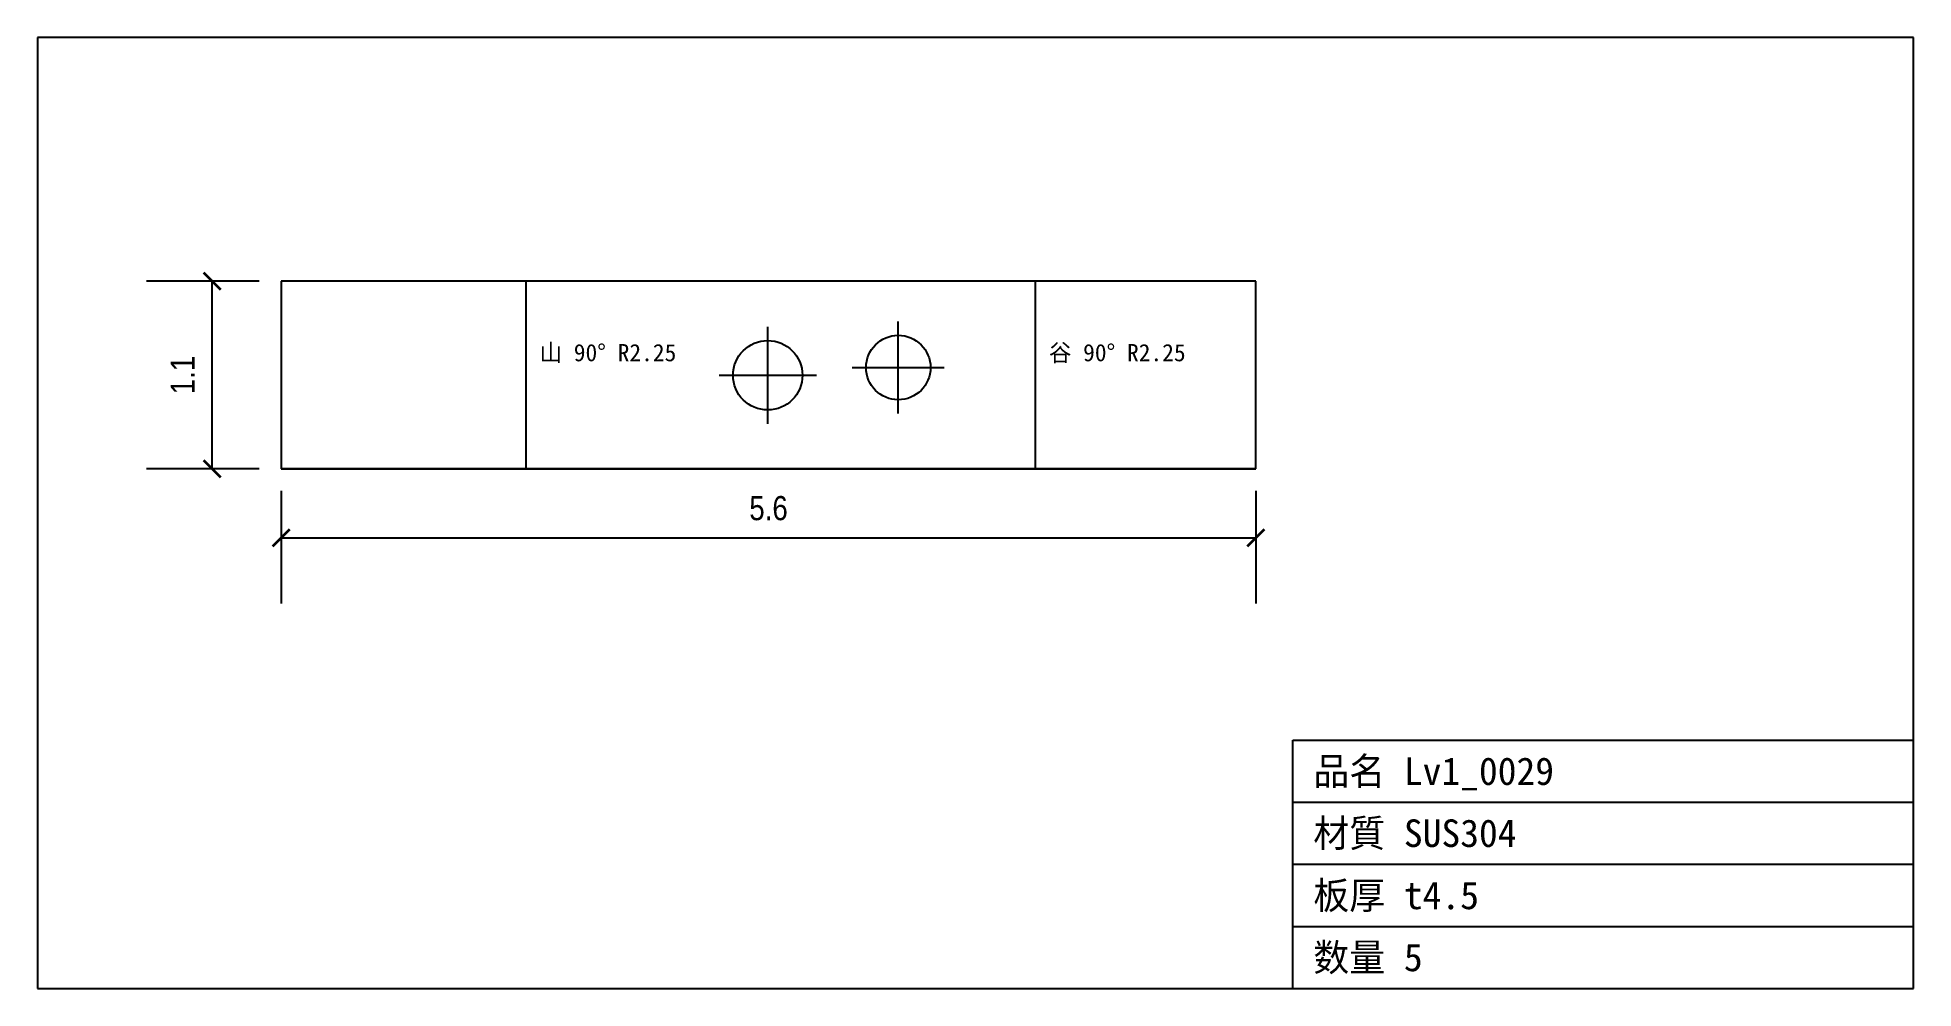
# Model space of a CAD drawing. Header units: inches. Extents: x -1.4 to 9.3, y -3 to 2.5.
import ezdxf

# ---------------------------------------------------------------- set-up
doc = ezdxf.new("R2010")
doc.units = ezdxf.units.IN
doc.linetypes.add('CENTER', pattern=[5.08, 3.175, -0.635, 0.635, -0.635])
doc.linetypes.add('PHANTOM', pattern=[6.35, 3.175, -0.635, 0.635, -0.635, 0.635, -0.635])
for name, color, linetype in [('11', 7, 'Continuous'), ('14', 7, 'Continuous'), ('17', 7, 'Continuous'), ('2', 7, 'Continuous'), ('3', 7, 'Continuous'), ('9', 7, 'Continuous')]:
    doc.layers.add(name, color=color, linetype=linetype)
doc.styles.add('OpenSansCondensed-Light', font='OpenSansCondensed-Light.ttf')
doc.dimstyles.new('EZDXF', dxfattribs={"dimtxt": 0.25, "dimasz": 0.175, "dimexe": 0.375, "dimexo": 0.125, "dimgap": 0.1, "dimtad": 1, "dimlfac": 100, "dimzin": 12, "dimdsep": 46, "dimtxsty": 'OpenSansCondensed-Light', "dimblk": 'ARCHTICK', "dimcen": 2.5, "dimazin": 3, "dimtfac": 0.5, "dimtmove": 2, "dimatfit": 3})

# ---------------------------------------------------------------- blocks, each defined once
blk = doc.blocks.new('_ARCHTICK')
at = {"color": 0, "linetype": 'BYBLOCK', "const_width": 0.15}
blk.add_lwpolyline([(-0.5, -0.5), (0.5, 0.5)], dxfattribs=at)

msp = doc.modelspace()

# ---------------------------------------------------------------- linework, layer by layer
at = {"layer": '14', "color": 1, "linetype": 'CENTER'}
for p, q in [((2.777, 0.257), (2.777, 0.811)), ((3.522, 0.315), (3.522, 0.84)), ((3.259, 0.578), (3.784, 0.578)), ((2.5, 0.534), (3.055, 0.534))]:
    msp.add_line(p, q, dxfattribs=at)
at = {"layer": '17', "color": 3, "linetype": 'PHANTOM'}
for p, q in [((1.396, 1.071), (1.396, 0)), ((4.303, 1.071), (4.303, 0))]:
    msp.add_line(p, q, dxfattribs=at)
at = {"layer": '2', "color": 7, "linetype": 'CONTINUOUS'}
for p, q in [((0, 1.071), (0, 0.486)), ((5.563, 1.071), (0, 1.071)), ((5.563, 0), (5.563, 1.071)), ((0, 0.486), (0, 0.233)), ((0, 0.233), (0, 0)), ((0, 0), (5.563, 0)), ((5.563, 0), (0, 0))]:
    msp.add_line(p, q, dxfattribs=at)
for centre, radius in [((3.522, 0.578), 0.184), ((2.777, 0.534), 0.198), ((2.777, 0.534), 0.198)]:
    msp.add_circle(centre, radius, dxfattribs=at)
at = {"layer": '3', "color": 7, "linetype": 'CONTINUOUS'}
for p, q in [((9.316, 2.462), (-1.391, 2.462)), ((-1.391, 2.462), (-1.391, -2.966)), ((9.316, -2.966), (9.316, 2.462)), ((5.773, -2.966), (5.773, -1.548)), ((5.773, -1.548), (9.316, -1.548)), ((5.773, -1.903), (9.316, -1.903)), ((5.773, -2.257), (9.316, -2.257)), ((5.773, -2.611), (9.316, -2.611)), ((-1.391, -2.966), (9.316, -2.966))]:
    msp.add_line(p, q, dxfattribs=at)

# ---------------------------------------------------------------- texts
at = {"layer": '11', "color": 2}
for s, height, p in [('山 90° R2.25', 0.09843, (1.475, 0.614)), ('谷 90° R2.25', 0.09843, (4.382, 0.614)), ('品名 Lv1_0029', 0.15748, (5.891, -1.804)), ('材質 SUS304', 0.1575, (5.891, -2.158)), ('板厚 t4.5', 0.1575, (5.891, -2.513)), ('数量 5', 0.1575, (5.891, -2.867))]:
    msp.add_text(s, height=height, dxfattribs=at).set_placement(p)

# ---------------------------------------------------------------- dimensions: what is measured, and where the dimension line sits
at = {"layer": '9', "color": 8}
msp.add_linear_dim(base=(-0.394, 0), p1=(0, 0), p2=(0, 1.071), angle=90, dimstyle='EZDXF', override={"dimtxt": 0.137795, "dimasz": 0.098425, "dimdec": 1, "dimlfac": 1}, dxfattribs=at).render()
msp.add_linear_dim(base=(0, -0.394), p1=(0, 0), p2=(5.563, 0), dimstyle='EZDXF', override={"dimtxt": 0.137795, "dimasz": 0.098425, "dimdec": 1, "dimlfac": 1}, dxfattribs=at).render()

doc.saveas('drawing.dxf')
